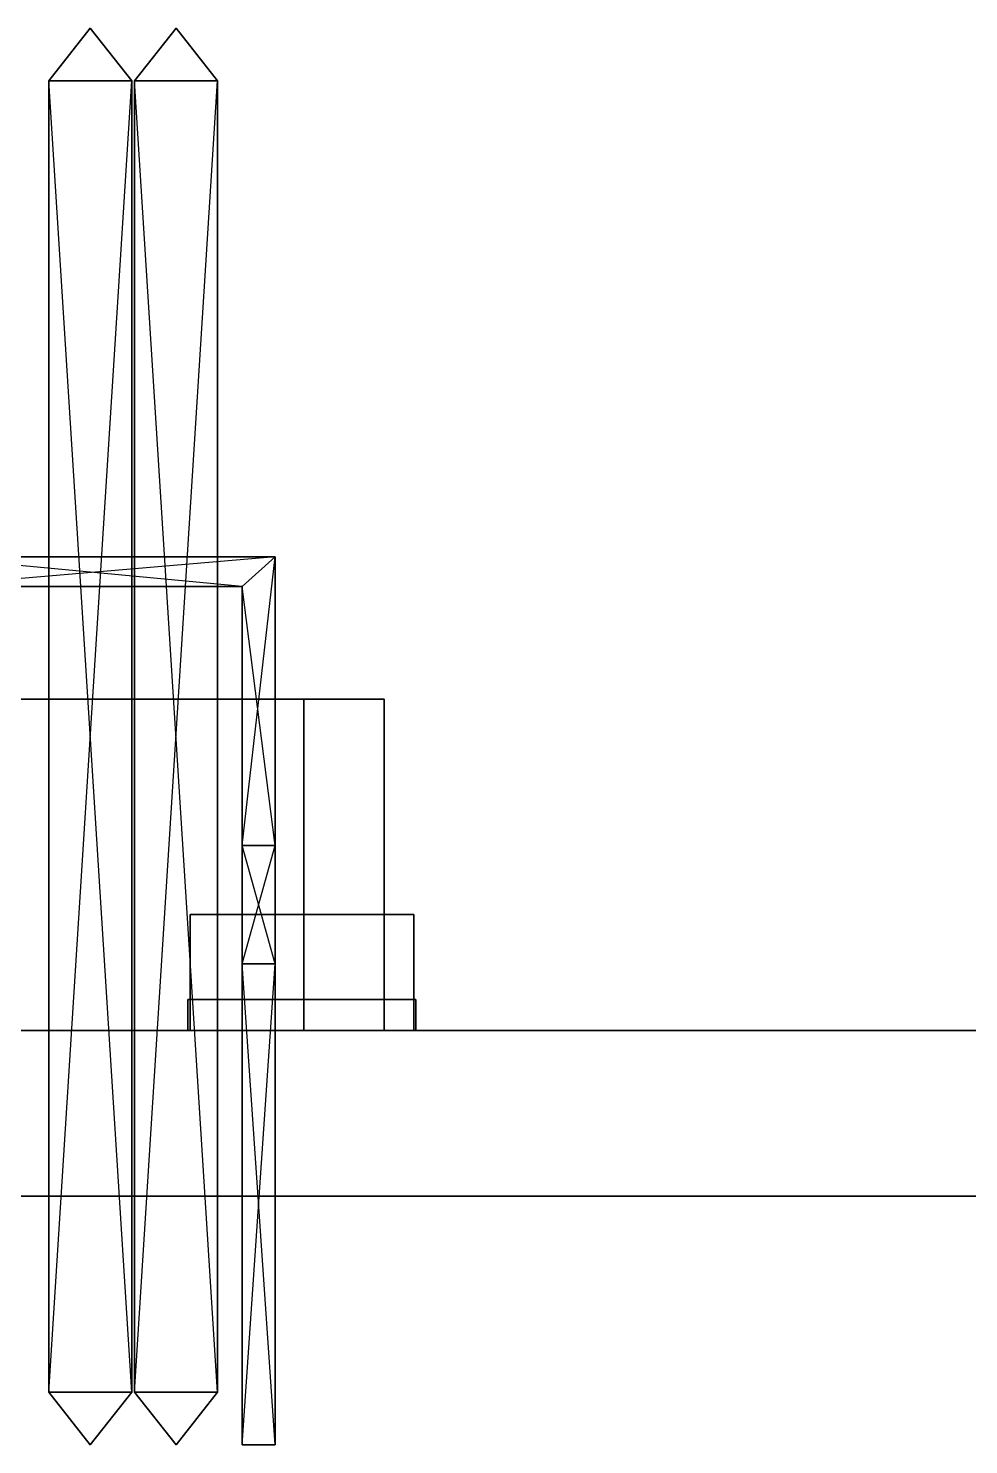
# Model space of a CAD drawing. Extents: x -3564 to 3564, y -219 to 258.
# Drawn here: x -744.7 to -521.3, y -78.7 to 257.9 of the extents above; entities that cross this region are included whole.
import ezdxf

# ---------------------------------------------------------------- set-up
doc = ezdxf.new("R2010")
doc.units = 0
doc.layers.add('UB3D', color=1, linetype='CONTINUOUS')

msp = doc.modelspace()

# ---------------------------------------------------------------- linework, layer by layer
at = {"layer": 'UB3D', "color": 254}
for points in [[(-720.15748, 245.406811, -1320.15748), (-739.84252, 245.406811, -1320.15748), (-730, 257.874016, -1330)], [(-739.84252, 245.406811, -1339.84252), (-720.15748, 245.406811, -1339.84252), (-730, 257.874016, -1330)], [(-739.84252, 245.406811, -1320.15748), (-739.84252, 245.406811, -1339.84252), (-730, 257.874016, -1330)], [(-720.15748, 245.406811, -1339.84252), (-720.15748, 245.406811, -1320.15748), (-730, 257.874016, -1330)], [(-719.47752, 245.406811, 1309.79248), (-699.79248, 245.406811, 1309.79248), (-709.635, 257.874016, 1319.635)], [(-699.79248, 245.406811, 1329.47752), (-719.47752, 245.406811, 1329.47752), (-709.635, 257.874016, 1319.635)], [(-719.47752, 245.406811, 1329.47752), (-719.47752, 245.406811, 1309.79248), (-709.635, 257.874016, 1319.635)], [(-699.79248, 245.406811, 1309.79248), (-699.79248, 245.406811, 1329.47752), (-709.635, 257.874016, 1319.635)], [(-720.15748, -66.272953, -1320.15748), (-739.84252, -66.272953, -1320.15748), (-720.15748, 245.406811, -1320.15748)], [(-739.84252, -66.272953, -1320.15748), (-720.15748, 245.406811, -1320.15748), (-739.84252, 245.406811, -1320.15748)], [(-739.84252, -66.272953, -1339.84252), (-720.15748, -66.272953, -1339.84252), (-739.84252, 245.406811, -1339.84252)], [(-720.15748, -66.272953, -1339.84252), (-739.84252, 245.406811, -1339.84252), (-720.15748, 245.406811, -1339.84252)], [(-739.84252, -66.272953, -1320.15748), (-739.84252, -66.272953, -1339.84252), (-739.84252, 245.406811, -1320.15748)], [(-739.84252, -66.272953, -1339.84252), (-739.84252, 245.406811, -1320.15748), (-739.84252, 245.406811, -1339.84252)], [(-720.15748, -66.272953, -1339.84252), (-720.15748, -66.272953, -1320.15748), (-720.15748, 245.406811, -1339.84252)], [(-720.15748, -66.272953, -1320.15748), (-720.15748, 245.406811, -1339.84252), (-720.15748, 245.406811, -1320.15748)], [(-719.47752, -66.272953, 1309.79248), (-699.79248, -66.272953, 1309.79248), (-719.47752, 245.406811, 1309.79248)], [(-699.79248, -66.272953, 1309.79248), (-719.47752, 245.406811, 1309.79248), (-699.79248, 245.406811, 1309.79248)], [(-699.79248, -66.272953, 1329.47752), (-719.47752, -66.272953, 1329.47752), (-699.79248, 245.406811, 1329.47752)], [(-719.47752, -66.272953, 1329.47752), (-699.79248, 245.406811, 1329.47752), (-719.47752, 245.406811, 1329.47752)], [(-719.47752, -66.272953, 1329.47752), (-719.47752, -66.272953, 1309.79248), (-719.47752, 245.406811, 1329.47752)], [(-719.47752, -66.272953, 1309.79248), (-719.47752, 245.406811, 1329.47752), (-719.47752, 245.406811, 1309.79248)], [(-699.79248, -66.272953, 1309.79248), (-699.79248, -66.272953, 1329.47752), (-699.79248, 245.406811, 1309.79248)], [(-699.79248, -66.272953, 1329.47752), (-699.79248, 245.406811, 1309.79248), (-699.79248, 245.406811, 1329.47752)], [(-686.062992, 132.283465, -481.456693), (-686.062992, 132.283465, -538.543307), (-768.740157, 132.283465, -481.456693)], [(-686.062992, 132.283465, -538.543307), (-768.740157, 132.283465, -481.456693), (-768.740157, 132.283465, -538.543307)], [(-693.937008, 125.249331, -481.456693), (-686.062992, 132.283465, -481.456693), (-768.740157, 125.249331, -481.456693)], [(-686.062992, 132.283465, -481.456693), (-768.740157, 125.249331, -481.456693), (-768.740157, 132.283465, -481.456693)], [(-686.062992, 132.283465, -538.543307), (-693.937008, 125.249331, -538.543307), (-768.740157, 132.283465, -538.543307)], [(-693.937008, 125.249331, -538.543307), (-768.740157, 132.283465, -538.543307), (-768.740157, 125.249331, -538.543307)], [(-686.062992, 132.283465, -581.456693), (-686.062992, 132.283465, -638.543307), (-768.740157, 132.283465, -581.456693)], [(-686.062992, 132.283465, -638.543307), (-768.740157, 132.283465, -581.456693), (-768.740157, 132.283465, -638.543307)], [(-693.937008, 125.249331, -581.456693), (-686.062992, 132.283465, -581.456693), (-768.740157, 125.249331, -581.456693)], [(-686.062992, 132.283465, -581.456693), (-768.740157, 125.249331, -581.456693), (-768.740157, 132.283465, -581.456693)], [(-686.062992, 132.283465, -638.543307), (-693.937008, 125.249331, -638.543307), (-768.740157, 132.283465, -638.543307)], [(-693.937008, 125.249331, -638.543307), (-768.740157, 132.283465, -638.543307), (-768.740157, 125.249331, -638.543307)], [(-686.062992, 132.283465, 198.543307), (-686.062992, 132.283465, 141.456693), (-768.740157, 132.283465, 198.543307)], [(-686.062992, 132.283465, 141.456693), (-768.740157, 132.283465, 198.543307), (-768.740157, 132.283465, 141.456693)], [(-693.937008, 125.249331, 198.543307), (-686.062992, 132.283465, 198.543307), (-768.740157, 125.249331, 198.543307)], [(-686.062992, 132.283465, 198.543307), (-768.740157, 125.249331, 198.543307), (-768.740157, 132.283465, 198.543307)], [(-686.062992, 132.283465, 141.456693), (-693.937008, 125.249331, 141.456693), (-768.740157, 132.283465, 141.456693)], [(-693.937008, 125.249331, 141.456693), (-768.740157, 132.283465, 141.456693), (-768.740157, 125.249331, 141.456693)], [(-686.062992, 132.283465, 298.543307), (-686.062992, 132.283465, 241.456693), (-768.740157, 132.283465, 298.543307)], [(-686.062992, 132.283465, 241.456693), (-768.740157, 132.283465, 298.543307), (-768.740157, 132.283465, 241.456693)], [(-693.937008, 125.249331, 298.543307), (-686.062992, 132.283465, 298.543307), (-768.740157, 125.249331, 298.543307)], [(-686.062992, 132.283465, 298.543307), (-768.740157, 125.249331, 298.543307), (-768.740157, 132.283465, 298.543307)], [(-686.062992, 132.283465, 241.456693), (-693.937008, 125.249331, 241.456693), (-768.740157, 132.283465, 241.456693)], [(-693.937008, 125.249331, 241.456693), (-768.740157, 132.283465, 241.456693), (-768.740157, 125.249331, 241.456693)], [(-686.062992, 63.700787, -481.456693), (-693.937008, 125.249331, -481.456693), (-686.062992, 132.283465, -481.456693)], [(-686.062992, 63.700787, -538.543307), (-693.937008, 63.700787, -538.543307), (-686.062992, 132.283465, -538.543307)], [(-693.937008, 63.700787, -538.543307), (-686.062992, 132.283465, -538.543307), (-693.937008, 125.249331, -538.543307)], [(-686.062992, 63.700787, -581.456693), (-693.937008, 125.249331, -581.456693), (-686.062992, 132.283465, -581.456693)], [(-686.062992, 63.700787, -638.543307), (-693.937008, 63.700787, -638.543307), (-686.062992, 132.283465, -638.543307)], [(-693.937008, 63.700787, -638.543307), (-686.062992, 132.283465, -638.543307), (-693.937008, 125.249331, -638.543307)], [(-686.062992, 63.700787, 198.543307), (-693.937008, 125.249331, 198.543307), (-686.062992, 132.283465, 198.543307)], [(-686.062992, 63.700787, 141.456693), (-693.937008, 63.700787, 141.456693), (-686.062992, 132.283465, 141.456693)], [(-693.937008, 63.700787, 141.456693), (-686.062992, 132.283465, 141.456693), (-693.937008, 125.249331, 141.456693)], [(-686.062992, 63.700787, 298.543307), (-693.937008, 125.249331, 298.543307), (-686.062992, 132.283465, 298.543307)], [(-686.062992, 63.700787, 241.456693), (-693.937008, 63.700787, 241.456693), (-686.062992, 132.283465, 241.456693)], [(-693.937008, 63.700787, 241.456693), (-686.062992, 132.283465, 241.456693), (-693.937008, 125.249331, 241.456693)], [(-686.062992, 63.700787, -481.456693), (-686.062992, 63.700787, -538.543307), (-686.062992, 132.283465, -481.456693)], [(-686.062992, 63.700787, -538.543307), (-686.062992, 132.283465, -481.456693), (-686.062992, 132.283465, -538.543307)], [(-686.062992, 63.700787, -581.456693), (-686.062992, 63.700787, -638.543307), (-686.062992, 132.283465, -581.456693)], [(-686.062992, 63.700787, -638.543307), (-686.062992, 132.283465, -581.456693), (-686.062992, 132.283465, -638.543307)], [(-686.062992, 63.700787, 198.543307), (-686.062992, 63.700787, 141.456693), (-686.062992, 132.283465, 198.543307)], [(-686.062992, 63.700787, 141.456693), (-686.062992, 132.283465, 198.543307), (-686.062992, 132.283465, 141.456693)], [(-686.062992, 63.700787, 298.543307), (-686.062992, 63.700787, 241.456693), (-686.062992, 132.283465, 298.543307)], [(-686.062992, 63.700787, 241.456693), (-686.062992, 132.283465, 298.543307), (-686.062992, 132.283465, 241.456693)], [(-768.740157, 125.249331, -481.456693), (-768.740157, 125.249331, -538.543307), (-693.937008, 125.249331, -481.456693)], [(-768.740157, 125.249331, -538.543307), (-693.937008, 125.249331, -481.456693), (-693.937008, 125.249331, -538.543307)], [(-768.740157, 125.249331, -581.456693), (-768.740157, 125.249331, -638.543307), (-693.937008, 125.249331, -581.456693)], [(-768.740157, 125.249331, -638.543307), (-693.937008, 125.249331, -581.456693), (-693.937008, 125.249331, -638.543307)], [(-768.740157, 125.249331, 198.543307), (-768.740157, 125.249331, 141.456693), (-693.937008, 125.249331, 198.543307)], [(-768.740157, 125.249331, 141.456693), (-693.937008, 125.249331, 198.543307), (-693.937008, 125.249331, 141.456693)], [(-768.740157, 125.249331, 298.543307), (-768.740157, 125.249331, 241.456693), (-693.937008, 125.249331, 298.543307)], [(-768.740157, 125.249331, 241.456693), (-693.937008, 125.249331, 298.543307), (-693.937008, 125.249331, 241.456693)], [(-693.937008, 125.249331, -481.456693), (-693.937008, 125.249331, -538.543307), (-693.937008, 63.700787, -481.456693)], [(-693.937008, 125.249331, -538.543307), (-693.937008, 63.700787, -481.456693), (-693.937008, 63.700787, -538.543307)], [(-693.937008, 63.700787, -481.456693), (-686.062992, 63.700787, -481.456693), (-693.937008, 125.249331, -481.456693)], [(-693.937008, 125.249331, -581.456693), (-693.937008, 125.249331, -638.543307), (-693.937008, 63.700787, -581.456693)], [(-693.937008, 125.249331, -638.543307), (-693.937008, 63.700787, -581.456693), (-693.937008, 63.700787, -638.543307)], [(-693.937008, 63.700787, -581.456693), (-686.062992, 63.700787, -581.456693), (-693.937008, 125.249331, -581.456693)], [(-693.937008, 125.249331, 198.543307), (-693.937008, 125.249331, 141.456693), (-693.937008, 63.700787, 198.543307)], [(-693.937008, 125.249331, 141.456693), (-693.937008, 63.700787, 198.543307), (-693.937008, 63.700787, 141.456693)], [(-693.937008, 63.700787, 198.543307), (-686.062992, 63.700787, 198.543307), (-693.937008, 125.249331, 198.543307)], [(-693.937008, 125.249331, 298.543307), (-693.937008, 125.249331, 241.456693), (-693.937008, 63.700787, 298.543307)], [(-693.937008, 125.249331, 241.456693), (-693.937008, 63.700787, 298.543307), (-693.937008, 63.700787, 241.456693)], [(-693.937008, 63.700787, 298.543307), (-686.062992, 63.700787, 298.543307), (-693.937008, 125.249331, 298.543307)], [(-693.937008, 63.700787, -481.456693), (-693.937008, 63.700787, -538.543307), (-693.937008, 35.564291, -502.125984)], [(-693.937008, 63.700787, -538.543307), (-693.937008, 35.564291, -502.125984), (-693.937008, 35.564291, -517.874016)], [(-693.937008, 35.564291, -502.125984), (-686.062992, 35.564291, -502.125984), (-693.937008, 63.700787, -481.456693)], [(-686.062992, 35.564291, -502.125984), (-693.937008, 63.700787, -481.456693), (-686.062992, 63.700787, -481.456693)], [(-686.062992, 35.564291, -517.874016), (-693.937008, 35.564291, -517.874016), (-686.062992, 63.700787, -538.543307)], [(-693.937008, 35.564291, -517.874016), (-686.062992, 63.700787, -538.543307), (-693.937008, 63.700787, -538.543307)], [(-693.937008, 63.700787, -581.456693), (-693.937008, 63.700787, -638.543307), (-693.937008, 35.564291, -602.125984)], [(-693.937008, 63.700787, -638.543307), (-693.937008, 35.564291, -602.125984), (-693.937008, 35.564291, -617.874016)], [(-693.937008, 35.564291, -602.125984), (-686.062992, 35.564291, -602.125984), (-693.937008, 63.700787, -581.456693)], [(-686.062992, 35.564291, -602.125984), (-693.937008, 63.700787, -581.456693), (-686.062992, 63.700787, -581.456693)], [(-686.062992, 35.564291, -617.874016), (-693.937008, 35.564291, -617.874016), (-686.062992, 63.700787, -638.543307)], [(-693.937008, 35.564291, -617.874016), (-686.062992, 63.700787, -638.543307), (-693.937008, 63.700787, -638.543307)], [(-693.937008, 63.700787, 198.543307), (-693.937008, 63.700787, 141.456693), (-693.937008, 35.564291, 177.874016)], [(-693.937008, 63.700787, 141.456693), (-693.937008, 35.564291, 177.874016), (-693.937008, 35.564291, 162.125984)], [(-693.937008, 35.564291, 177.874016), (-686.062992, 35.564291, 177.874016), (-693.937008, 63.700787, 198.543307)], [(-686.062992, 35.564291, 177.874016), (-693.937008, 63.700787, 198.543307), (-686.062992, 63.700787, 198.543307)], [(-686.062992, 35.564291, 162.125984), (-693.937008, 35.564291, 162.125984), (-686.062992, 63.700787, 141.456693)], [(-693.937008, 35.564291, 162.125984), (-686.062992, 63.700787, 141.456693), (-693.937008, 63.700787, 141.456693)], [(-693.937008, 63.700787, 298.543307), (-693.937008, 63.700787, 241.456693), (-693.937008, 35.564291, 277.874016)], [(-693.937008, 63.700787, 241.456693), (-693.937008, 35.564291, 277.874016), (-693.937008, 35.564291, 262.125984)], [(-693.937008, 35.564291, 277.874016), (-686.062992, 35.564291, 277.874016), (-693.937008, 63.700787, 298.543307)], [(-686.062992, 35.564291, 277.874016), (-693.937008, 63.700787, 298.543307), (-686.062992, 63.700787, 298.543307)], [(-686.062992, 35.564291, 262.125984), (-693.937008, 35.564291, 262.125984), (-686.062992, 63.700787, 241.456693)], [(-693.937008, 35.564291, 262.125984), (-686.062992, 63.700787, 241.456693), (-693.937008, 63.700787, 241.456693)], [(-686.062992, 35.564291, -502.125984), (-686.062992, 35.564291, -517.874016), (-686.062992, 63.700787, -481.456693)], [(-686.062992, 35.564291, -517.874016), (-686.062992, 63.700787, -481.456693), (-686.062992, 63.700787, -538.543307)], [(-686.062992, 35.564291, -602.125984), (-686.062992, 35.564291, -617.874016), (-686.062992, 63.700787, -581.456693)], [(-686.062992, 35.564291, -617.874016), (-686.062992, 63.700787, -581.456693), (-686.062992, 63.700787, -638.543307)], [(-686.062992, 35.564291, 177.874016), (-686.062992, 35.564291, 162.125984), (-686.062992, 63.700787, 198.543307)], [(-686.062992, 35.564291, 162.125984), (-686.062992, 63.700787, 198.543307), (-686.062992, 63.700787, 141.456693)], [(-686.062992, 35.564291, 277.874016), (-686.062992, 35.564291, 262.125984), (-686.062992, 63.700787, 298.543307)], [(-686.062992, 35.564291, 262.125984), (-686.062992, 63.700787, 298.543307), (-686.062992, 63.700787, 241.456693)], [(-693.937008, 35.564291, -502.125984), (-693.937008, 35.564291, -517.874016), (-693.937008, -78.740157, -502.125984)], [(-693.937008, 35.564291, -517.874016), (-693.937008, -78.740157, -502.125984), (-693.937008, -78.740157, -517.874016)], [(-693.937008, -78.740157, -502.125984), (-686.062992, -78.740157, -502.125984), (-693.937008, 35.564291, -502.125984)], [(-686.062992, -78.740157, -502.125984), (-693.937008, 35.564291, -502.125984), (-686.062992, 35.564291, -502.125984)], [(-686.062992, -78.740157, -517.874016), (-693.937008, -78.740157, -517.874016), (-686.062992, 35.564291, -517.874016)], [(-693.937008, -78.740157, -517.874016), (-686.062992, 35.564291, -517.874016), (-693.937008, 35.564291, -517.874016)], [(-693.937008, 35.564291, -602.125984), (-693.937008, 35.564291, -617.874016), (-693.937008, -78.740157, -602.125984)], [(-693.937008, 35.564291, -617.874016), (-693.937008, -78.740157, -602.125984), (-693.937008, -78.740157, -617.874016)], [(-693.937008, -78.740157, -602.125984), (-686.062992, -78.740157, -602.125984), (-693.937008, 35.564291, -602.125984)], [(-686.062992, -78.740157, -602.125984), (-693.937008, 35.564291, -602.125984), (-686.062992, 35.564291, -602.125984)], [(-686.062992, -78.740157, -617.874016), (-693.937008, -78.740157, -617.874016), (-686.062992, 35.564291, -617.874016)], [(-693.937008, -78.740157, -617.874016), (-686.062992, 35.564291, -617.874016), (-693.937008, 35.564291, -617.874016)], [(-693.937008, 35.564291, 177.874016), (-693.937008, 35.564291, 162.125984), (-693.937008, -78.740157, 177.874016)], [(-693.937008, 35.564291, 162.125984), (-693.937008, -78.740157, 177.874016), (-693.937008, -78.740157, 162.125984)], [(-693.937008, -78.740157, 177.874016), (-686.062992, -78.740157, 177.874016), (-693.937008, 35.564291, 177.874016)], [(-686.062992, -78.740157, 177.874016), (-693.937008, 35.564291, 177.874016), (-686.062992, 35.564291, 177.874016)], [(-686.062992, -78.740157, 162.125984), (-693.937008, -78.740157, 162.125984), (-686.062992, 35.564291, 162.125984)], [(-693.937008, -78.740157, 162.125984), (-686.062992, 35.564291, 162.125984), (-693.937008, 35.564291, 162.125984)], [(-693.937008, 35.564291, 277.874016), (-693.937008, 35.564291, 262.125984), (-693.937008, -78.740157, 277.874016)], [(-693.937008, 35.564291, 262.125984), (-693.937008, -78.740157, 277.874016), (-693.937008, -78.740157, 262.125984)], [(-693.937008, -78.740157, 277.874016), (-686.062992, -78.740157, 277.874016), (-693.937008, 35.564291, 277.874016)], [(-686.062992, -78.740157, 277.874016), (-693.937008, 35.564291, 277.874016), (-686.062992, 35.564291, 277.874016)], [(-686.062992, -78.740157, 262.125984), (-693.937008, -78.740157, 262.125984), (-686.062992, 35.564291, 262.125984)], [(-693.937008, -78.740157, 262.125984), (-686.062992, 35.564291, 262.125984), (-693.937008, 35.564291, 262.125984)], [(-686.062992, -78.740157, -502.125984), (-686.062992, -78.740157, -517.874016), (-686.062992, 35.564291, -502.125984)], [(-686.062992, -78.740157, -517.874016), (-686.062992, 35.564291, -502.125984), (-686.062992, 35.564291, -517.874016)], [(-686.062992, -78.740157, -602.125984), (-686.062992, -78.740157, -617.874016), (-686.062992, 35.564291, -602.125984)], [(-686.062992, -78.740157, -617.874016), (-686.062992, 35.564291, -602.125984), (-686.062992, 35.564291, -617.874016)], [(-686.062992, -78.740157, 177.874016), (-686.062992, -78.740157, 162.125984), (-686.062992, 35.564291, 177.874016)], [(-686.062992, -78.740157, 162.125984), (-686.062992, 35.564291, 177.874016), (-686.062992, 35.564291, 162.125984)], [(-686.062992, -78.740157, 277.874016), (-686.062992, -78.740157, 262.125984), (-686.062992, 35.564291, 277.874016)], [(-686.062992, -78.740157, 262.125984), (-686.062992, 35.564291, 277.874016), (-686.062992, 35.564291, 262.125984)], [(-730, -78.740157, -1330), (-720.15748, -66.272953, -1320.15748), (-739.84252, -66.272953, -1320.15748)], [(-730, -78.740157, -1330), (-739.84252, -66.272953, -1339.84252), (-720.15748, -66.272953, -1339.84252)], [(-730, -78.740157, -1330), (-739.84252, -66.272953, -1320.15748), (-739.84252, -66.272953, -1339.84252)], [(-730, -78.740157, -1330), (-720.15748, -66.272953, -1339.84252), (-720.15748, -66.272953, -1320.15748)], [(-709.635, -78.740157, 1319.635), (-719.47752, -66.272953, 1309.79248), (-699.79248, -66.272953, 1309.79248)], [(-709.635, -78.740157, 1319.635), (-699.79248, -66.272953, 1329.47752), (-719.47752, -66.272953, 1329.47752)], [(-709.635, -78.740157, 1319.635), (-719.47752, -66.272953, 1329.47752), (-719.47752, -66.272953, 1309.79248)], [(-709.635, -78.740157, 1319.635), (-699.79248, -66.272953, 1309.79248), (-699.79248, -66.272953, 1329.47752)], [(-693.937008, -78.740157, -502.125984), (-693.937008, -78.740157, -517.874016), (-686.062992, -78.740157, -502.125984)], [(-693.937008, -78.740157, -517.874016), (-686.062992, -78.740157, -502.125984), (-686.062992, -78.740157, -517.874016)], [(-693.937008, -78.740157, -602.125984), (-693.937008, -78.740157, -617.874016), (-686.062992, -78.740157, -602.125984)], [(-693.937008, -78.740157, -617.874016), (-686.062992, -78.740157, -602.125984), (-686.062992, -78.740157, -617.874016)], [(-693.937008, -78.740157, 177.874016), (-693.937008, -78.740157, 162.125984), (-686.062992, -78.740157, 177.874016)], [(-693.937008, -78.740157, 162.125984), (-686.062992, -78.740157, 177.874016), (-686.062992, -78.740157, 162.125984)], [(-693.937008, -78.740157, 277.874016), (-693.937008, -78.740157, 262.125984), (-686.062992, -78.740157, 277.874016)], [(-693.937008, -78.740157, 262.125984), (-686.062992, -78.740157, 277.874016), (-686.062992, -78.740157, 262.125984)]]:
    msp.add_3dface(points, dxfattribs=at)
at = {"layer": 'UB3D', "color": 27}
for points in [[(-1079.46, 19.689016, -1280.51), (-679.27, 19.689016, -1280.51), (-679.27, 98.429173, -1280.51), (-1079.46, 98.429173, -1280.51)], [(-679.27, 19.689016, -1379.59), (-1079.46, 19.689016, -1379.59), (-1079.46, 98.429173, -1379.59), (-679.27, 98.429173, -1379.59)], [(-679.27, 98.429173, -1379.59), (-679.27, 98.429173, -1280.51), (-1079.46, 98.429173, -1280.51)], [(-679.27, 98.429173, -1379.59), (-1079.46, 98.429173, -1280.51), (-1079.46, 98.429173, -1379.59)], [(-679.27, 98.429173, -1379.59), (-1079.46, 98.429173, -1379.59), (-679.27, 98.429173, -1379.59)], [(-660.175, 19.689016, 1270.145), (-1060.365, 19.689016, 1270.145), (-1060.365, 98.429173, 1270.145), (-660.175, 98.429173, 1270.145)], [(-1060.365, 19.689016, 1369.225), (-660.175, 19.689016, 1369.225), (-660.175, 98.429173, 1369.225), (-1060.365, 98.429173, 1369.225)], [(-1060.365, 98.429173, 1369.225), (-1060.365, 98.429173, 1270.145), (-660.175, 98.429173, 1270.145)], [(-1060.365, 98.429173, 1369.225), (-660.175, 98.429173, 1270.145), (-660.175, 98.429173, 1369.225)], [(-1060.365, 98.429173, 1369.225), (-660.175, 98.429173, 1369.225), (-1060.365, 98.429173, 1369.225)], [(-679.27, 19.689016, -1280.51), (-679.27, 19.689016, -1379.59), (-679.27, 98.429173, -1379.59), (-679.27, 98.429173, -1280.51)], [(-660.175, 19.689016, 1369.225), (-660.175, 19.689016, 1270.145), (-660.175, 98.429173, 1270.145), (-660.175, 98.429173, 1369.225)], [(-653.149606, 19.689016, -262.992126), (-706.299213, 19.689016, -262.992126), (-706.299213, 47.248071, -262.992126), (-653.149606, 47.248071, -262.992126)], [(-706.299213, 19.689016, -262.992126), (-706.299213, 19.689016, -176.377953), (-706.299213, 47.248071, -176.377953), (-706.299213, 47.248071, -262.992126)], [(-706.299213, 19.689016, -176.377953), (-653.149606, 19.689016, -176.377953), (-653.149606, 47.248071, -176.377953), (-706.299213, 47.248071, -176.377953)], [(-706.299213, 47.248071, -176.377953), (-706.299213, 47.248071, -262.992126), (-653.149606, 47.248071, -262.992126)], [(-706.299213, 47.248071, -176.377953), (-653.149606, 47.248071, -262.992126), (-653.149606, 47.248071, -176.377953)], [(-706.299213, 47.248071, -176.377953), (-653.149606, 47.248071, -176.377953), (-706.299213, 47.248071, -176.377953)], [(-706.299213, 19.689016, -23.228346), (-706.299213, 19.689016, 62.992126), (-706.299213, 47.248071, 62.992126), (-706.299213, 47.248071, -23.228346)], [(-706.299213, 19.689016, 62.992126), (-653.149606, 19.689016, 62.992126), (-653.149606, 47.248071, 62.992126), (-706.299213, 47.248071, 62.992126)], [(-653.149606, 19.689016, -23.228346), (-706.299213, 19.689016, -23.228346), (-706.299213, 47.248071, -23.228346), (-653.149606, 47.248071, -23.228346)], [(-653.149606, 47.248071, -23.228346), (-653.149606, 47.248071, 62.992126), (-706.299213, 47.248071, 62.992126)], [(-653.149606, 47.248071, -23.228346), (-706.299213, 47.248071, 62.992126), (-706.299213, 47.248071, -23.228346)], [(-653.149606, 47.248071, -23.228346), (-706.299213, 47.248071, -23.228346), (-653.149606, 47.248071, -23.228346)], [(-653.149606, 19.689016, -176.377953), (-653.149606, 19.689016, -262.992126), (-653.149606, 47.248071, -262.992126), (-653.149606, 47.248071, -176.377953)], [(-653.149606, 19.689016, 62.992126), (-653.149606, 19.689016, -23.228346), (-653.149606, 47.248071, -23.228346), (-653.149606, 47.248071, 62.992126)], [(-1079.46, 19.689016, -1379.59), (-1079.46, 19.689016, -1280.51), (-679.27, 19.689016, -1280.51)], [(-1079.46, 19.689016, -1379.59), (-679.27, 19.689016, -1280.51), (-679.27, 19.689016, -1379.59)], [(-1079.46, 19.689016, -1379.59), (-679.27, 19.689016, -1379.59), (-1079.46, 19.689016, -1379.59)], [(-660.175, 19.689016, 1369.225), (-660.175, 19.689016, 1270.145), (-1060.365, 19.689016, 1270.145)], [(-660.175, 19.689016, 1369.225), (-1060.365, 19.689016, 1270.145), (-1060.365, 19.689016, 1369.225)], [(-660.175, 19.689016, 1369.225), (-1060.365, 19.689016, 1369.225), (-660.175, 19.689016, 1369.225)], [(-653.149606, 19.689016, -176.377953), (-653.149606, 19.689016, -262.992126), (-706.299213, 19.689016, -262.992126)], [(-653.149606, 19.689016, -176.377953), (-706.299213, 19.689016, -262.992126), (-706.299213, 19.689016, -176.377953)], [(-653.149606, 19.689016, -176.377953), (-706.299213, 19.689016, -176.377953), (-653.149606, 19.689016, -176.377953)], [(-706.299213, 19.689016, -23.228346), (-706.299213, 19.689016, 62.992126), (-653.149606, 19.689016, 62.992126)], [(-706.299213, 19.689016, -23.228346), (-653.149606, 19.689016, 62.992126), (-653.149606, 19.689016, -23.228346)], [(-706.299213, 19.689016, -23.228346), (-653.149606, 19.689016, -23.228346), (-706.299213, 19.689016, -23.228346)]]:
    msp.add_3dface(points, dxfattribs=at)
at = {"layer": 'UB3D', "color": 253}
for points in [[(-652.647244, 19.685039, -203.267717), (-706.801654, 19.685039, -203.267717), (-706.801654, 27.074803, -203.267717), (-652.647244, 27.074803, -203.267717)], [(-706.801654, 19.685039, -203.267717), (-706.801654, 19.685039, -176.377953), (-706.801654, 27.074803, -176.377953), (-706.801654, 27.074803, -203.267717)], [(-706.801654, 19.685039, -176.377953), (-653.149606, 19.685039, -175.875512), (-653.149606, 27.074803, -175.875512), (-706.801654, 27.074803, -176.377953)], [(-706.299213, 19.685039, -263.494488), (-706.801654, 19.685039, -236.732283), (-706.801654, 27.074803, -236.732283), (-706.299213, 27.074803, -263.494488)], [(-706.801654, 19.685039, -236.732283), (-652.647244, 19.685039, -236.732283), (-652.647244, 27.074803, -236.732283), (-706.801654, 27.074803, -236.732283)], [(-706.801654, 27.074803, -176.377953), (-706.801654, 27.074803, -203.267717), (-652.647244, 27.074803, -203.267717)], [(-706.801654, 27.074803, -176.377953), (-652.647244, 27.074803, -203.267717), (-653.149606, 27.074803, -175.875512)], [(-706.801654, 27.074803, -176.377953), (-653.149606, 27.074803, -175.875512), (-706.801654, 27.074803, -176.377953)], [(-652.647244, 27.074803, -262.992126), (-652.647244, 27.074803, -236.732283), (-706.801654, 27.074803, -236.732283)], [(-652.647244, 27.074803, -262.992126), (-706.801654, 27.074803, -236.732283), (-706.299213, 27.074803, -263.494488)], [(-706.299213, 19.685039, -23.730709), (-706.801654, 19.685039, 3.267717), (-706.801654, 27.074803, 3.267717), (-706.299213, 27.074803, -23.730709)], [(-706.801654, 19.685039, 3.267717), (-652.647244, 19.685039, 3.267717), (-652.647244, 27.074803, 3.267717), (-706.801654, 27.074803, 3.267717)], [(-652.647244, 19.685039, 36.732283), (-706.801654, 19.685039, 36.732283), (-706.801654, 27.074803, 36.732283), (-652.647244, 27.074803, 36.732283)], [(-706.801654, 19.685039, 36.732283), (-706.801654, 19.685039, 62.992126), (-706.801654, 27.074803, 62.992126), (-706.801654, 27.074803, 36.732283)], [(-706.801654, 19.685039, 62.992126), (-653.149606, 19.685039, 63.494567), (-653.149606, 27.074803, 63.494567), (-706.801654, 27.074803, 62.992126)], [(-652.647244, 27.074803, -23.228346), (-652.647244, 27.074803, 3.267717), (-706.801654, 27.074803, 3.267717)], [(-652.647244, 27.074803, -23.228346), (-706.801654, 27.074803, 3.267717), (-706.299213, 27.074803, -23.730709)], [(-706.801654, 27.074803, 62.992126), (-706.801654, 27.074803, 36.732283), (-652.647244, 27.074803, 36.732283)], [(-706.801654, 27.074803, 62.992126), (-652.647244, 27.074803, 36.732283), (-653.149606, 27.074803, 63.494567)], [(-706.801654, 27.074803, 62.992126), (-653.149606, 27.074803, 63.494567), (-706.801654, 27.074803, 62.992126)], [(-652.647244, 19.685039, -262.992126), (-706.299213, 19.685039, -263.494488), (-706.299213, 27.074803, -263.494488), (-652.647244, 27.074803, -262.992126)], [(-652.647244, 27.074803, -262.992126), (-706.299213, 27.074803, -263.494488), (-652.647244, 27.074803, -262.992126)], [(-652.647244, 19.685039, -23.228346), (-706.299213, 19.685039, -23.730709), (-706.299213, 27.074803, -23.730709), (-652.647244, 27.074803, -23.228346)], [(-652.647244, 27.074803, -23.228346), (-706.299213, 27.074803, -23.730709), (-652.647244, 27.074803, -23.228346)], [(-653.149606, 19.685039, -175.875512), (-652.647244, 19.685039, -203.267717), (-652.647244, 27.074803, -203.267717), (-653.149606, 27.074803, -175.875512)], [(-653.149606, 19.685039, 63.494567), (-652.647244, 19.685039, 36.732283), (-652.647244, 27.074803, 36.732283), (-653.149606, 27.074803, 63.494567)], [(-652.647244, 19.685039, -236.732283), (-652.647244, 19.685039, -262.992126), (-652.647244, 27.074803, -262.992126), (-652.647244, 27.074803, -236.732283)], [(-652.647244, 19.685039, 3.267717), (-652.647244, 19.685039, -23.228346), (-652.647244, 27.074803, -23.228346), (-652.647244, 27.074803, 3.267717)], [(-653.149606, 19.685039, -175.875512), (-652.647244, 19.685039, -203.267717), (-706.801654, 19.685039, -203.267717)], [(-653.149606, 19.685039, -175.875512), (-706.801654, 19.685039, -203.267717), (-706.801654, 19.685039, -176.377953)], [(-653.149606, 19.685039, -175.875512), (-706.801654, 19.685039, -176.377953), (-653.149606, 19.685039, -175.875512)], [(-706.299213, 19.685039, -263.494488), (-706.801654, 19.685039, -236.732283), (-652.647244, 19.685039, -236.732283)], [(-706.299213, 19.685039, -23.730709), (-706.801654, 19.685039, 3.267717), (-652.647244, 19.685039, 3.267717)], [(-653.149606, 19.685039, 63.494567), (-652.647244, 19.685039, 36.732283), (-706.801654, 19.685039, 36.732283)], [(-653.149606, 19.685039, 63.494567), (-706.801654, 19.685039, 36.732283), (-706.801654, 19.685039, 62.992126)], [(-653.149606, 19.685039, 63.494567), (-706.801654, 19.685039, 62.992126), (-653.149606, 19.685039, 63.494567)], [(-706.299213, 19.685039, -263.494488), (-652.647244, 19.685039, -236.732283), (-652.647244, 19.685039, -262.992126)], [(-706.299213, 19.685039, -263.494488), (-652.647244, 19.685039, -262.992126), (-706.299213, 19.685039, -263.494488)], [(-706.299213, 19.685039, -23.730709), (-652.647244, 19.685039, 3.267717), (-652.647244, 19.685039, -23.228346)], [(-706.299213, 19.685039, -23.730709), (-652.647244, 19.685039, -23.228346), (-706.299213, 19.685039, -23.730709)]]:
    msp.add_3dface(points, dxfattribs=at)
at = {"layer": 'UB3D', "color": 94}
for points in [[(-3563.664173, 19.685039, -1285.920845), (3563.664154, 19.685039, -1285.920843), (-3564.266083, 19.685039, -1273.668701)], [(3563.664154, 19.685039, -1285.920843), (-3564.266083, 19.685039, -1273.668701), (3564.266063, 19.685039, -1273.668701)], [(-3564.266083, 19.685039, -1273.668701), (3564.266063, 19.685039, -1273.668701), (-3564.266063, 19.685039, -1273.668701)], [(3564.266063, 19.685039, -1273.668701), (-3564.266063, 19.685039, -1273.668701), (3564, 19.685039, -800)], [(-3564.266063, 19.685039, -1273.668701), (3564, 19.685039, -800), (-3564.266063, 19.685039)], [(3564, 19.685039, -800), (-3564.266063, 19.685039), (3564, 19.685039, -400)], [(-3564.266063, 19.685039), (3564, 19.685039, -400), (3564, 19.685039)], [(-3564.266063, 19.685039, 1273.668701), (-3564, 19.685039, 800), (3564, 19.685039, 1281.820276)], [(-2845.873622, 19.685039), (2896, 19.685039), (-3564.266063, 19.685039)], [(2896, 19.685039), (-3564.266063, 19.685039), (3564, 19.685039)], [(-3564.266063, 19.685039, 1273.668701), (3564, 19.685039, 1281.820276), (-3563.664154, 19.685039, 1285.920843)], [(-3564, 19.685039, 800), (3564, 19.685039, 1281.820276), (-2845.873622, 19.685039, 800)], [(-3561.864242, 19.685039, -1298.054995), (3561.864223, 19.685039, -1298.054991), (-3563.664173, 19.685039, -1285.920845)], [(3561.864223, 19.685039, -1298.054991), (-3563.664173, 19.685039, -1285.920845), (3563.664154, 19.685039, -1285.920843)], [(3564, 19.685039, 1281.820276), (-3563.664154, 19.685039, 1285.920843), (3563.66418, 19.685039, 1285.920846)], [(-3563.664154, 19.685039, 1285.920843), (3563.66418, 19.685039, 1285.920846), (-3561.864223, 19.685039, 1298.054991)], [(-3558.883624, 19.685039, -1309.954291), (3558.883605, 19.685039, -1309.954285), (-3561.864242, 19.685039, -1298.054995)], [(3558.883605, 19.685039, -1309.954285), (-3561.864242, 19.685039, -1298.054995), (3561.864223, 19.685039, -1298.054991)], [(3563.66418, 19.685039, 1285.920846), (-3561.864223, 19.685039, 1298.054991), (3561.864249, 19.685039, 1298.054996)], [(-3561.864223, 19.685039, 1298.054991), (3561.864249, 19.685039, 1298.054996), (-3558.883605, 19.685039, 1309.954285)], [(-3554.751023, 19.685039, -1321.504137), (3554.751005, 19.685039, -1321.50413), (-3558.883624, 19.685039, -1309.954291)], [(3554.751005, 19.685039, -1321.50413), (-3558.883624, 19.685039, -1309.954291), (3558.883605, 19.685039, -1309.954285)], [(3561.864249, 19.685039, 1298.054996), (-3558.883605, 19.685039, 1309.954285), (3558.88363, 19.685039, 1309.954293)], [(-3558.883605, 19.685039, 1309.954285), (3558.88363, 19.685039, 1309.954293), (-3554.751005, 19.685039, 1321.50413)], [(-3549.506238, 19.685039, -1332.593302), (3549.506221, 19.685039, -1332.593293), (-3554.751023, 19.685039, -1321.504137)], [(3549.506221, 19.685039, -1332.593293), (-3554.751023, 19.685039, -1321.504137), (3554.751005, 19.685039, -1321.50413)], [(3558.88363, 19.685039, 1309.954293), (-3554.751005, 19.685039, 1321.50413), (3554.751029, 19.685039, 1321.50414)], [(-3554.751005, 19.685039, 1321.50413), (3554.751029, 19.685039, 1321.50414), (-3549.506221, 19.685039, 1332.593293)], [(-3543.199781, 19.685039, -1343.114991), (3543.199765, 19.685039, -1343.11498), (-3549.506238, 19.685039, -1332.593302)], [(3543.199765, 19.685039, -1343.11498), (-3549.506238, 19.685039, -1332.593302), (3549.506221, 19.685039, -1332.593293)], [(3554.751029, 19.685039, 1321.50414), (-3549.506221, 19.685039, 1332.593293), (3549.506244, 19.685039, 1332.593305)], [(-3549.506221, 19.685039, 1332.593293), (3549.506244, 19.685039, 1332.593305), (-3543.199765, 19.685039, 1343.11498)], [(-3535.892385, 19.685039, -1352.967874), (3535.89237, 19.685039, -1352.967861), (-3543.199781, 19.685039, -1343.114991)], [(3535.89237, 19.685039, -1352.967861), (-3543.199781, 19.685039, -1343.114991), (3543.199765, 19.685039, -1343.11498)], [(3549.506244, 19.685039, 1332.593305), (-3543.199765, 19.685039, 1343.11498), (3543.199786, 19.685039, 1343.114994)], [(-3543.199765, 19.685039, 1343.11498), (3543.199786, 19.685039, 1343.114994), (-3535.89237, 19.685039, 1352.967861)], [(-3527.654425, 19.685039, -1362.057062), (3527.654411, 19.685039, -1362.057048), (-3535.892385, 19.685039, -1352.967874)], [(3527.654411, 19.685039, -1362.057048), (-3535.892385, 19.685039, -1352.967874), (3535.89237, 19.685039, -1352.967861)], [(3543.199786, 19.685039, 1343.114994), (-3535.89237, 19.685039, 1352.967861), (3535.89239, 19.685039, 1352.967878)], [(-3535.89237, 19.685039, 1352.967861), (3535.89239, 19.685039, 1352.967878), (-3527.654411, 19.685039, 1362.057048)], [(-3518.565236, 19.685039, -1370.295023), (3518.565224, 19.685039, -1370.295007), (-3527.654425, 19.685039, -1362.057062)], [(3518.565224, 19.685039, -1370.295007), (-3527.654425, 19.685039, -1362.057062), (3527.654411, 19.685039, -1362.057048)], [(3535.89239, 19.685039, 1352.967878), (-3527.654411, 19.685039, 1362.057048), (3527.654429, 19.685039, 1362.057067)], [(-3527.654411, 19.685039, 1362.057048), (3527.654429, 19.685039, 1362.057067), (-3518.565224, 19.685039, 1370.295007)], [(-3508.712353, 19.685039, -1377.602419), (3508.712342, 19.685039, -1377.602402), (-3518.565236, 19.685039, -1370.295023)], [(3508.712342, 19.685039, -1377.602402), (-3518.565236, 19.685039, -1370.295023), (3518.565224, 19.685039, -1370.295007)], [(3527.654429, 19.685039, 1362.057067), (-3518.565224, 19.685039, 1370.295007), (3518.56524, 19.685039, 1370.295028)], [(-3518.565224, 19.685039, 1370.295007), (3518.56524, 19.685039, 1370.295028), (-3508.712342, 19.685039, 1377.602402)], [(-3498.190664, 19.685039, -1383.908876), (3498.190655, 19.685039, -1383.908859), (-3508.712353, 19.685039, -1377.602419)], [(3498.190655, 19.685039, -1383.908859), (-3508.712353, 19.685039, -1377.602419), (3508.712342, 19.685039, -1377.602402)], [(3518.56524, 19.685039, 1370.295028), (-3508.712342, 19.685039, 1377.602402), (3508.712357, 19.685039, 1377.602424)], [(-3508.712342, 19.685039, 1377.602402), (3508.712357, 19.685039, 1377.602424), (-3498.190655, 19.685039, 1383.908859)], [(-3487.1015, 19.685039, -1389.153661), (3487.101492, 19.685039, -1389.153642), (-3498.190664, 19.685039, -1383.908876)], [(3487.101492, 19.685039, -1389.153642), (-3498.190664, 19.685039, -1383.908876), (3498.190655, 19.685039, -1383.908859)], [(3508.712357, 19.685039, 1377.602424), (-3498.190655, 19.685039, 1383.908859), (3498.190667, 19.685039, 1383.908882)], [(-3498.190655, 19.685039, 1383.908859), (3498.190667, 19.685039, 1383.908882), (-3487.101492, 19.685039, 1389.153642)], [(-3475.551653, 19.685039, -1393.286262), (3475.551648, 19.685039, -1393.286243), (-3487.1015, 19.685039, -1389.153661)], [(3475.551648, 19.685039, -1393.286243), (-3487.1015, 19.685039, -1389.153661), (3487.101492, 19.685039, -1389.153642)], [(3498.190667, 19.685039, 1383.908882), (-3487.101492, 19.685039, 1389.153642), (3487.101502, 19.685039, 1389.153666)], [(-3487.101492, 19.685039, 1389.153642), (3487.101502, 19.685039, 1389.153666), (-3475.551648, 19.685039, 1393.286243)], [(-3463.652357, 19.685039, -1396.26688), (3463.652353, 19.685039, -1396.266861), (-3475.551653, 19.685039, -1393.286262)], [(3463.652353, 19.685039, -1396.266861), (-3475.551653, 19.685039, -1393.286262), (3475.551648, 19.685039, -1393.286243)], [(3487.101502, 19.685039, 1389.153666), (-3475.551648, 19.685039, 1393.286243), (3475.551655, 19.685039, 1393.286268)], [(-3475.551648, 19.685039, 1393.286243), (3475.551655, 19.685039, 1393.286268), (-3463.652353, 19.685039, 1396.266861)], [(-3451.518207, 19.685039, -1398.066811), (3451.518206, 19.685039, -1398.066792), (-3463.652357, 19.685039, -1396.26688)], [(3451.518206, 19.685039, -1398.066792), (-3463.652357, 19.685039, -1396.26688), (3463.652353, 19.685039, -1396.266861)], [(3475.551655, 19.685039, 1393.286268), (-3463.652353, 19.685039, 1396.266861), (3463.652358, 19.685039, 1396.266886)], [(-3463.652353, 19.685039, 1396.266861), (3463.652358, 19.685039, 1396.266886), (-3451.518206, 19.685039, 1398.066792)], [(-3226.607598, 19.685039, -1398.668681), (-3451.518207, 19.685039, -1398.066811), (3451.518206, 19.685039, -1398.066792)], [(3463.652358, 19.685039, 1396.266886), (-3451.518206, 19.685039, 1398.066792), (3451.518208, 19.685039, 1398.066818)], [(-3451.518206, 19.685039, 1398.066792), (3451.518208, 19.685039, 1398.066818), (-3439.266063, 19.685039, 1398.668701)], [(-3226.607598, 19.685039, 1398.66872), (-3439.266063, 19.685039, 1398.668701), (3226.607598, 19.685039, 1398.668681)], [(3451.518208, 19.685039, 1398.066818), (-3439.266063, 19.685039, 1398.668701), (3226.607598, 19.685039, 1398.668681)], [(-3226.607598, 19.685039, -1398.668681), (-1250, 19.685039, -1398.66874), (3226.607598, 19.685039, -1398.66872)], [(-3226.607598, 19.685039, -1398.668681), (3226.607598, 19.685039, -1398.66872), (3439.266063, 19.685039, -1398.668701)], [(-3226.607598, 19.685039, -1398.668681), (3439.266063, 19.685039, -1398.668701), (3451.518206, 19.685039, -1398.066792)], [(-3226.607598, 19.685039, 1398.66872), (3226.607598, 19.685039, 1398.668681), (-450, 19.685039, 1398.766063)], [(-3226.607598, 19.685039, 1398.66872), (-450, 19.685039, 1398.766063), (-1250, 19.685039, 1398.766063)], [(3564, 19.685039, 1281.820276), (-2845.873622, 19.685039, 800), (2896, 19.685039, 800)], [(-2845.873622, 19.685039, 800), (2896, 19.685039, 800), (-2845.873622, 19.685039)], [(2896, 19.685039, 800), (-2845.873622, 19.685039), (2896, 19.685039)], [(-450, 19.685039, 1398.766063), (-1250, 19.685039, 1398.766063), (-1250, -19.685039, 1398.766063), (-450, -19.685039, 1398.766063)], [(-1250, 19.685039, -1398.66874), (-450, 19.685039, -1398.66874), (-450, -19.685039, -1398.66874), (-1250, -19.685039, -1398.66874)], [(-450, 19.685039, -1398.66874), (3226.607598, 19.685039, -1398.66872), (-1250, 19.685039, -1398.66874)], [(3564.266063, -19.685039, -1273.668701), (3563.664154, -19.685039, -1285.920843), (-3564.266083, -19.685039, -1273.668701)], [(3564.266063, -19.685039, -1273.668701), (-3564.266083, -19.685039, -1273.668701), (-3564.266063, -19.685039, -1273.668701)], [(-3563.664173, -19.685039, -1285.920845), (3563.664154, -19.685039, -1285.920843), (-3564.266083, -19.685039, -1273.668701)], [(3564, -19.685039, 1281.820276), (3564, -19.685039, 800), (-3564.266063, -19.685039, 1273.668701)], [(3564, -19.685039, 800), (-3564.266063, -19.685039, 1273.668701), (2896, -19.685039, 800)], [(-3564.266063, -19.685039, 1273.668701), (2896, -19.685039, 800), (-2845.873622, -19.685039, 800)], [(-2845.873622, -19.685039), (3564, -19.685039), (-3564.266063, -19.685039)], [(3564, -19.685039), (-3564.266063, -19.685039), (3564, -19.685039, -400)], [(-3564.266063, -19.685039), (3564, -19.685039, -400), (3564, -19.685039, -800)], [(3564.266063, -19.685039, -1273.668701), (-3564.266063, -19.685039, -1273.668701), (-3564.266063, -19.685039)], [(3564.266063, -19.685039, -1273.668701), (-3564.266063, -19.685039), (3564, -19.685039, -800)], [(3564, -19.685039, 1281.820276), (-3564.266063, -19.685039, 1273.668701), (-3563.664154, -19.685039, 1285.920843)], [(-3561.864242, -19.685039, -1298.054995), (3561.864223, -19.685039, -1298.054991), (-3563.664173, -19.685039, -1285.920845)], [(3561.864223, -19.685039, -1298.054991), (-3563.664173, -19.685039, -1285.920845), (3563.664154, -19.685039, -1285.920843)], [(3564, -19.685039, 1281.820276), (-3563.664154, -19.685039, 1285.920843), (3563.66418, -19.685039, 1285.920846)], [(-3563.664154, -19.685039, 1285.920843), (3563.66418, -19.685039, 1285.920846), (-3561.864223, -19.685039, 1298.054991)], [(-3558.883624, -19.685039, -1309.954291), (3558.883605, -19.685039, -1309.954285), (-3561.864242, -19.685039, -1298.054995)], [(3558.883605, -19.685039, -1309.954285), (-3561.864242, -19.685039, -1298.054995), (3561.864223, -19.685039, -1298.054991)], [(3563.66418, -19.685039, 1285.920846), (-3561.864223, -19.685039, 1298.054991), (3561.864249, -19.685039, 1298.054996)], [(-3561.864223, -19.685039, 1298.054991), (3561.864249, -19.685039, 1298.054996), (-3558.883605, -19.685039, 1309.954285)], [(-3554.751023, -19.685039, -1321.504137), (3554.751005, -19.685039, -1321.50413), (-3558.883624, -19.685039, -1309.954291)], [(3554.751005, -19.685039, -1321.50413), (-3558.883624, -19.685039, -1309.954291), (3558.883605, -19.685039, -1309.954285)], [(3561.864249, -19.685039, 1298.054996), (-3558.883605, -19.685039, 1309.954285), (3558.88363, -19.685039, 1309.954293)], [(-3558.883605, -19.685039, 1309.954285), (3558.88363, -19.685039, 1309.954293), (-3554.751005, -19.685039, 1321.50413)], [(-3549.506238, -19.685039, -1332.593302), (3549.506221, -19.685039, -1332.593293), (-3554.751023, -19.685039, -1321.504137)], [(3549.506221, -19.685039, -1332.593293), (-3554.751023, -19.685039, -1321.504137), (3554.751005, -19.685039, -1321.50413)], [(3558.88363, -19.685039, 1309.954293), (-3554.751005, -19.685039, 1321.50413), (3554.751029, -19.685039, 1321.50414)], [(-3554.751005, -19.685039, 1321.50413), (3554.751029, -19.685039, 1321.50414), (-3549.506221, -19.685039, 1332.593293)], [(-3543.199781, -19.685039, -1343.114991), (3543.199765, -19.685039, -1343.11498), (-3549.506238, -19.685039, -1332.593302)], [(3543.199765, -19.685039, -1343.11498), (-3549.506238, -19.685039, -1332.593302), (3549.506221, -19.685039, -1332.593293)], [(3554.751029, -19.685039, 1321.50414), (-3549.506221, -19.685039, 1332.593293), (3549.506244, -19.685039, 1332.593305)], [(-3549.506221, -19.685039, 1332.593293), (3549.506244, -19.685039, 1332.593305), (-3543.199765, -19.685039, 1343.11498)], [(-3535.892385, -19.685039, -1352.967874), (3535.89237, -19.685039, -1352.967861), (-3543.199781, -19.685039, -1343.114991)], [(3535.89237, -19.685039, -1352.967861), (-3543.199781, -19.685039, -1343.114991), (3543.199765, -19.685039, -1343.11498)], [(3549.506244, -19.685039, 1332.593305), (-3543.199765, -19.685039, 1343.11498), (3543.199786, -19.685039, 1343.114994)], [(-3543.199765, -19.685039, 1343.11498), (3543.199786, -19.685039, 1343.114994), (-3535.89237, -19.685039, 1352.967861)], [(-3527.654425, -19.685039, -1362.057062), (3527.654411, -19.685039, -1362.057048), (-3535.892385, -19.685039, -1352.967874)], [(3527.654411, -19.685039, -1362.057048), (-3535.892385, -19.685039, -1352.967874), (3535.89237, -19.685039, -1352.967861)], [(3543.199786, -19.685039, 1343.114994), (-3535.89237, -19.685039, 1352.967861), (3535.89239, -19.685039, 1352.967878)], [(-3535.89237, -19.685039, 1352.967861), (3535.89239, -19.685039, 1352.967878), (-3527.654411, -19.685039, 1362.057048)], [(-3518.565236, -19.685039, -1370.295023), (3518.565224, -19.685039, -1370.295007), (-3527.654425, -19.685039, -1362.057062)], [(3518.565224, -19.685039, -1370.295007), (-3527.654425, -19.685039, -1362.057062), (3527.654411, -19.685039, -1362.057048)], [(3535.89239, -19.685039, 1352.967878), (-3527.654411, -19.685039, 1362.057048), (3527.654429, -19.685039, 1362.057067)], [(-3527.654411, -19.685039, 1362.057048), (3527.654429, -19.685039, 1362.057067), (-3518.565224, -19.685039, 1370.295007)], [(-3508.712353, -19.685039, -1377.602419), (3508.712342, -19.685039, -1377.602402), (-3518.565236, -19.685039, -1370.295023)], [(3508.712342, -19.685039, -1377.602402), (-3518.565236, -19.685039, -1370.295023), (3518.565224, -19.685039, -1370.295007)], [(3527.654429, -19.685039, 1362.057067), (-3518.565224, -19.685039, 1370.295007), (3518.56524, -19.685039, 1370.295028)], [(-3518.565224, -19.685039, 1370.295007), (3518.56524, -19.685039, 1370.295028), (-3508.712342, -19.685039, 1377.602402)], [(-3498.190664, -19.685039, -1383.908876), (3498.190655, -19.685039, -1383.908859), (-3508.712353, -19.685039, -1377.602419)], [(3498.190655, -19.685039, -1383.908859), (-3508.712353, -19.685039, -1377.602419), (3508.712342, -19.685039, -1377.602402)], [(3518.56524, -19.685039, 1370.295028), (-3508.712342, -19.685039, 1377.602402), (3508.712357, -19.685039, 1377.602424)], [(-3508.712342, -19.685039, 1377.602402), (3508.712357, -19.685039, 1377.602424), (-3498.190655, -19.685039, 1383.908859)], [(-3487.1015, -19.685039, -1389.153661), (3487.101492, -19.685039, -1389.153642), (-3498.190664, -19.685039, -1383.908876)], [(3487.101492, -19.685039, -1389.153642), (-3498.190664, -19.685039, -1383.908876), (3498.190655, -19.685039, -1383.908859)], [(3508.712357, -19.685039, 1377.602424), (-3498.190655, -19.685039, 1383.908859), (3498.190667, -19.685039, 1383.908882)], [(-3498.190655, -19.685039, 1383.908859), (3498.190667, -19.685039, 1383.908882), (-3487.101492, -19.685039, 1389.153642)], [(-3475.551653, -19.685039, -1393.286262), (3475.551648, -19.685039, -1393.286243), (-3487.1015, -19.685039, -1389.153661)], [(3475.551648, -19.685039, -1393.286243), (-3487.1015, -19.685039, -1389.153661), (3487.101492, -19.685039, -1389.153642)], [(3498.190667, -19.685039, 1383.908882), (-3487.101492, -19.685039, 1389.153642), (3487.101502, -19.685039, 1389.153666)], [(-3487.101492, -19.685039, 1389.153642), (3487.101502, -19.685039, 1389.153666), (-3475.551648, -19.685039, 1393.286243)], [(-3463.652357, -19.685039, -1396.26688), (3463.652353, -19.685039, -1396.266861), (-3475.551653, -19.685039, -1393.286262)], [(3463.652353, -19.685039, -1396.266861), (-3475.551653, -19.685039, -1393.286262), (3475.551648, -19.685039, -1393.286243)], [(3487.101502, -19.685039, 1389.153666), (-3475.551648, -19.685039, 1393.286243), (3475.551655, -19.685039, 1393.286268)], [(-3475.551648, -19.685039, 1393.286243), (3475.551655, -19.685039, 1393.286268), (-3463.652353, -19.685039, 1396.266861)], [(3451.518206, -19.685039, -1398.066792), (-3451.518207, -19.685039, -1398.066811), (-3463.652357, -19.685039, -1396.26688)], [(3451.518206, -19.685039, -1398.066792), (-3463.652357, -19.685039, -1396.26688), (3463.652353, -19.685039, -1396.266861)], [(3475.551655, -19.685039, 1393.286268), (-3463.652353, -19.685039, 1396.266861), (3463.652358, -19.685039, 1396.266886)], [(-3463.652353, -19.685039, 1396.266861), (3463.652358, -19.685039, 1396.266886), (-3451.518206, -19.685039, 1398.066792)], [(-3226.607598, -19.685039, -1398.668681), (3451.518206, -19.685039, -1398.066792), (-3451.518207, -19.685039, -1398.066811)], [(-3451.518206, -19.685039, 1398.066792), (-3439.266063, -19.685039, 1398.668701), (3451.518208, -19.685039, 1398.066818)], [(3463.652358, -19.685039, 1396.266886), (-3451.518206, -19.685039, 1398.066792), (3451.518208, -19.685039, 1398.066818)], [(-3439.266063, -19.685039, 1398.668701), (3451.518208, -19.685039, 1398.066818), (3226.607598, -19.685039, 1398.668681)], [(3226.607598, -19.685039, 1398.668681), (-3226.607598, -19.685039, 1398.66872), (-3439.266063, -19.685039, 1398.668701)], [(-450, -19.685039, -1398.66874), (-1250, -19.685039, -1398.66874), (-3226.607598, -19.685039, -1398.668681)], [(-450, -19.685039, -1398.66874), (-3226.607598, -19.685039, -1398.668681), (3226.607598, -19.685039, -1398.66872)], [(3226.607598, -19.685039, -1398.66872), (3439.266063, -19.685039, -1398.668701), (-3226.607598, -19.685039, -1398.668681)], [(3439.266063, -19.685039, -1398.668701), (-3226.607598, -19.685039, -1398.668681), (3451.518206, -19.685039, -1398.066792)], [(-450, -19.685039, 1398.766063), (3226.607598, -19.685039, 1398.668681), (-3226.607598, -19.685039, 1398.66872)], [(-1250, -19.685039, 1398.766063), (-450, -19.685039, 1398.766063), (-3226.607598, -19.685039, 1398.66872)], [(2896, -19.685039, 800), (-2845.873622, -19.685039, 800), (2896, -19.685039)], [(-2845.873622, -19.685039, 800), (2896, -19.685039), (-2845.873622, -19.685039)], [(2896, -19.685039), (-2845.873622, -19.685039), (3564, -19.685039)]]:
    msp.add_3dface(points, dxfattribs=at)

doc.saveas('drawing.dxf')
